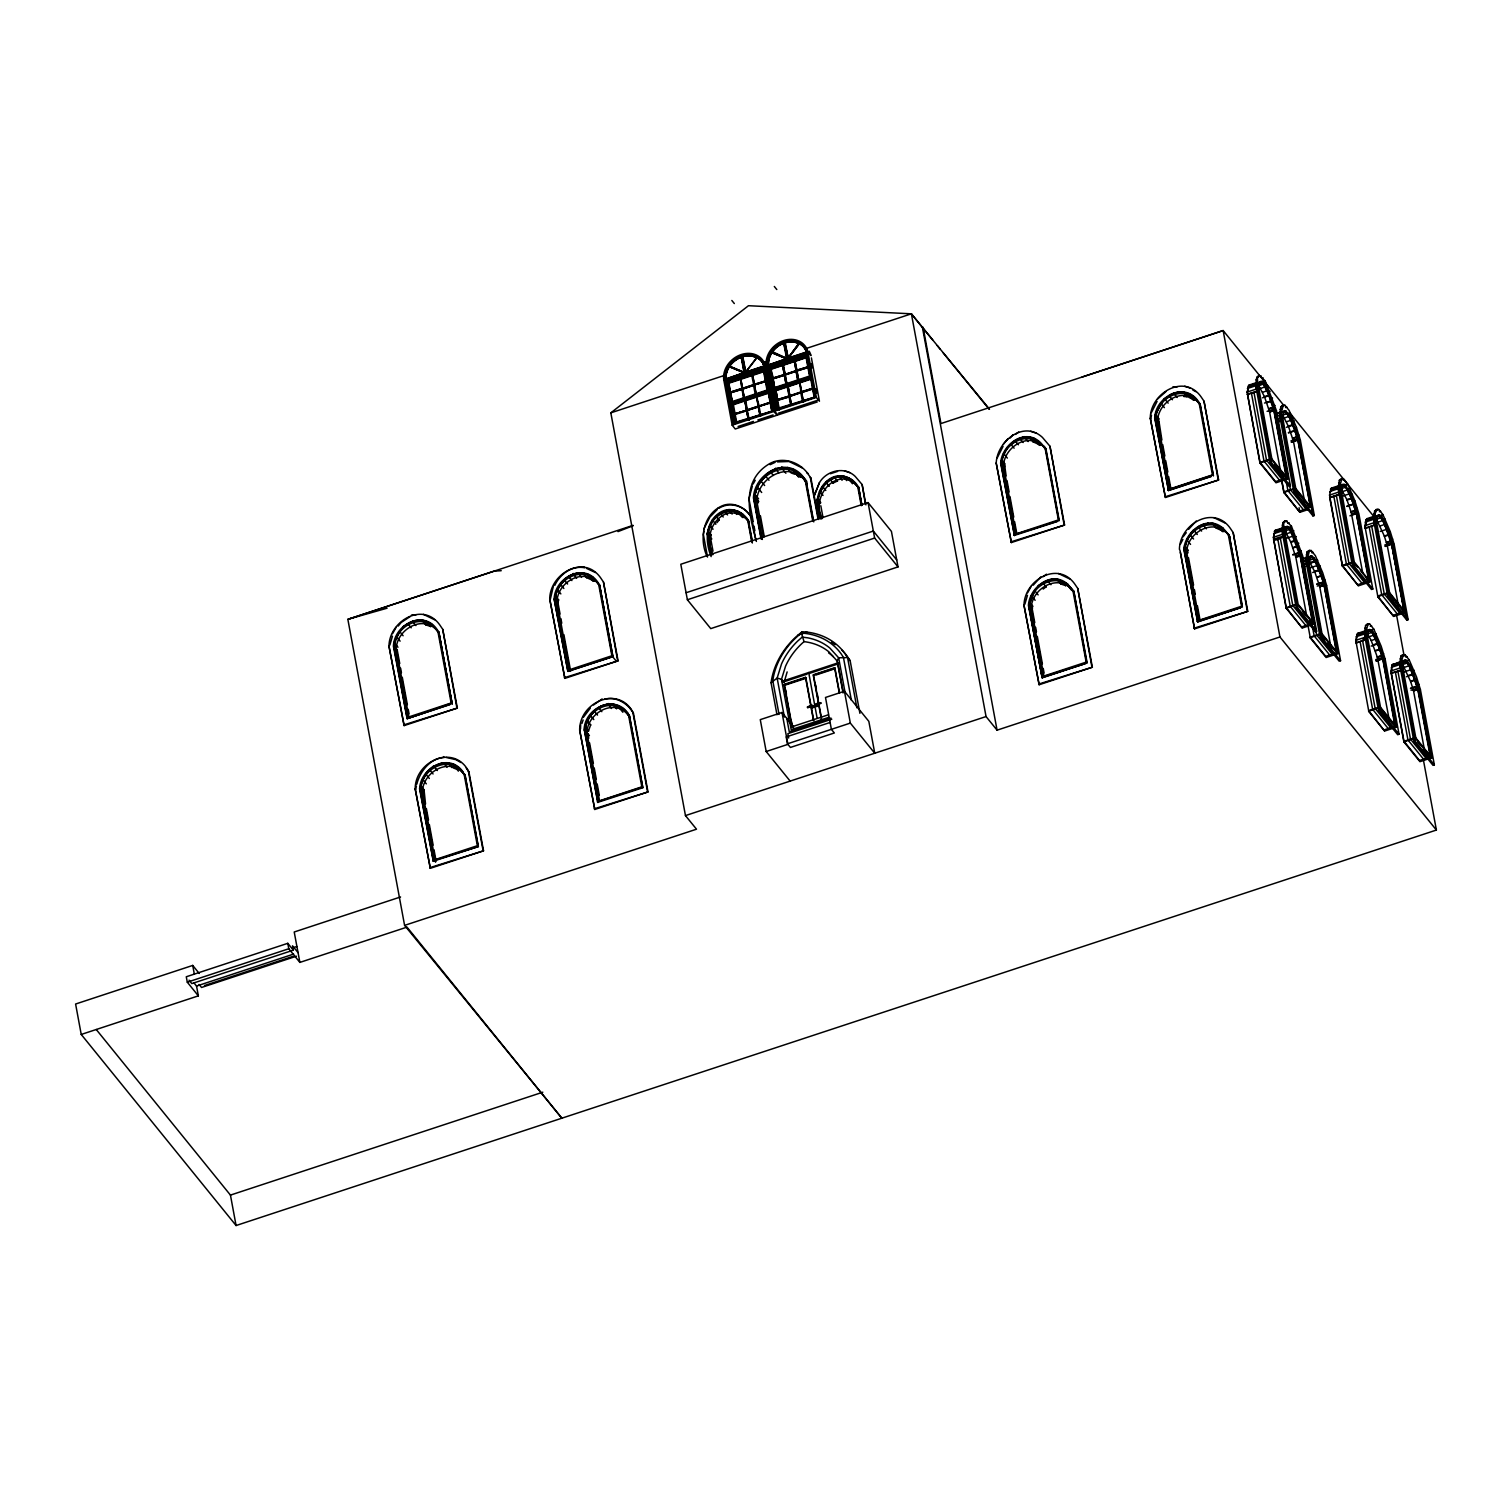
<?xml version="1.0" encoding="UTF-8"?>
<svg xmlns="http://www.w3.org/2000/svg" width="1512" height="1512" viewBox="0 0 1512 1512"><rect width="100%" height="100%" fill="white"/><g stroke="black" fill="none" stroke-linecap="round" stroke-linejoin="round"><path stroke-width="1.5" d="M1247.476 394.008L1260.195 463.296M1367.113 639.33L1356.113 642.94L1356.907 635.342L1364.391 632.148M1376.185 524.702L1365.185 528.331L1366.961 519.674L1379.284 516.31L1382.743 520.582L1376.147 522.755M1402.418 669.948L1403.193 662.332L1405.517 661.538M725.155 379.531L724.928 374.428A21.357 17.842 -39 0 1 736.571 357.815L746.437 354.564A21.357 17.842 -39 0 1 762.539 362.048L764.562 366.547L725.155 379.531L744.32 372.443M807.238 352.466L767.642 365.526L786.826 358.438L772.159 351.54A20.639 17.256 -39 0 1 781.723 343.621L783.915 343.205A20.639 17.256 -39 0 0 772.159 352.353L786.731 358.382M1284.482 480.003L1275.996 482.782L1259.95 462.993L1247.135 392.08L1249.006 385.087L1257.493 382.29M1247.438 392.818L1248.269 387.072M1256.207 379.947L1256.113 387.715L1270.061 462.993L1289.074 486.448L1290.416 486.013L1276.468 410.735L1265.204 380.911L1259.477 375.505L1256.944 377.206L1256.207 379.947L1259.477 375.505M1257.549 379.493L1257.455 387.261L1271.403 462.54L1290.416 486.013M1260.951 381.156L1259.307 384.577L1259.194 390.436L1271.894 459.043L1287.959 478.85L1274.295 406.898L1265.884 385.806L1262.331 381.402L1258.986 382.536M1279.851 413.57L1280.834 406.69L1284.973 405.292L1289.112 410.395L1296.483 427.518L1300.377 440.219L1314.325 515.497L1312.964 515.932L1293.951 492.477L1280.002 417.199L1279.851 413.57L1281.193 413.116L1283.367 404.989M1310.715 625.231L1302.229 628.028L1286.183 608.221L1273.369 537.308L1275.24 530.315L1287.203 526.384L1292.117 531.033L1290.775 531.487L1300.131 555.925L1312.832 624.532L1309.921 620.922M1273.879 534.605L1273.709 539.916L1286.428 608.523M1282.441 525.174L1282.346 532.942L1296.294 608.221L1315.308 631.676L1316.65 631.241L1302.701 555.962L1291.437 526.138L1285.71 520.733L1283.178 522.434L1282.441 525.174L1285.71 520.733M1283.783 524.721L1283.688 532.507L1297.636 607.786L1316.65 631.241M1291.437 526.138L1290.095 526.592L1301.473 555.471L1314.193 624.078L1298.147 604.29L1285.427 535.683L1285.54 529.824L1287.203 526.384M1306.084 558.797L1307.067 551.918L1311.206 550.519L1315.346 555.641L1322.716 572.764L1326.61 585.446L1340.558 660.725L1339.197 661.179L1320.203 637.724L1306.236 562.445L1306.084 558.797L1307.426 558.344L1309.619 550.236M1338.082 653.581L1322.036 633.774L1309.316 565.167L1309.449 559.308L1311.093 555.887L1314.136 557.701L1318.086 564.505L1325.362 584.974L1338.082 653.581L1328.368 643.091M1366.886 583.027L1358.4 585.824L1342.354 566.017L1329.539 495.104L1331.41 488.111L1339.897 485.333M1338.347 487.091L1339.348 480.23L1343.469 478.831L1347.608 483.935L1354.979 501.058L1358.872 513.759L1372.82 589.037L1371.478 589.472L1352.465 566.017L1338.498 490.738L1338.347 487.091L1339.708 486.656L1341.881 478.529M1340.615 493.781L1341.371 485.579M1341.484 491.173L1342.335 485.257L1344.735 484.445L1350.348 492.799L1356.68 509.922L1370.344 581.874L1354.298 562.086L1341.484 491.173L1340.52 491.476M1368.832 711.547L1355.773 640.332L1357.644 633.358L1366.13 630.561M1377.904 596.938L1364.845 525.722L1366.716 518.729L1375.202 515.932M1364.58 632.337L1365.582 625.458L1369.702 624.059L1373.841 629.181L1381.212 646.285L1385.105 658.986L1399.054 734.265L1397.712 734.719L1378.698 711.245L1364.75 635.985L1364.58 632.337L1365.941 631.884L1368.114 623.776M1373.652 517.709L1374.654 510.848L1378.774 509.45L1382.913 514.553L1390.284 531.676L1394.177 544.377L1408.126 619.655L1406.784 620.09L1387.77 596.635L1373.822 521.356L1373.652 517.709L1374.805 517.784M1377.186 509.147L1375.258 513.135L1375.164 520.903L1389.112 596.182L1408.126 619.655M1403.552 660.479L1406.273 660.29L1409.827 664.675L1418.237 685.768L1431.902 757.739L1419.938 761.67L1403.892 741.863L1391.172 673.256L1391.928 665.034L1401.435 661.179M1391.588 668.247L1391.418 673.558L1404.138 742.165M1399.885 662.955L1400.887 656.076L1405.007 654.677L1409.146 659.799L1416.517 676.903L1420.411 689.604L1434.359 764.883L1433.017 765.337L1414.003 741.863L1400.055 666.584L1399.885 662.955L1401.246 662.502L1403.419 654.394M1431.902 757.739L1415.837 737.932L1403.136 669.325L1403.249 663.466L1404.894 660.026M771.838 411.415L763.749 369.117L726.762 381.308L734.416 422.585L771.989 411.132L768.323 390.814L772.008 410.338M388.981 646.191C389.132 620.865 423.379 601.039 439.992 625.25L442.732 629.313L457.342 708.088L404.12 725.609L388.981 646.191L404.12 725.609M389.85 645.076L392.477 636.117M449.858 704.403L407.087 718.502L393.404 646.229C394.103 624.777 423.341 609.071 437.119 629.521L438.858 632.092L452.164 703.874L438.858 632.092M450.009 704.573L407.219 718.673L393.914 646.89L394.405 643.356M395.086 643.677L394.462 646.475L407.597 717.331L451.143 702.985L438.007 632.129C426.611 612.133 397.656 623.001 395.086 643.677L397.958 647.212M415.195 788.905C415.006 760.687 454.98 743.261 468.947 772.027L483.538 850.802L430.315 868.323L415.195 788.905L430.315 868.323M415.724 789.566L416.405 786.032M458.646 767.434L465.053 774.805L478.359 846.588L433.282 861.197L419.599 788.943C420.317 767.623 449.291 751.823 463.163 772.046M420.62 786.07L419.977 789.415L433.434 861.386M422.85 779.833L419.599 788.943M420.96 788.111C422.415 766.735 452.315 754.072 464.222 774.843L477.357 845.699L433.812 860.044L420.96 788.111L423.832 791.645M424.04 789.774L425.534 804.006M549.725 598.96C549.877 573.615 584.105 553.789 600.736 578L603.477 582.063L618.087 660.838L564.864 678.378L549.725 598.96L564.864 678.378M550.255 599.602L553.335 586.41M554.129 598.998C554.847 577.527 584.067 561.84 597.864 582.271L599.602 584.842L612.908 656.624L567.813 671.252L554.129 598.998L567.964 671.441L612.908 656.624L599.867 586.977M554.658 599.64C556.132 585.522 568.55 570.326 584.029 573.445L583.5 572.802M611.887 655.754L568.342 670.1L555.206 599.225C556.227 577.508 586.391 563.579 598.752 584.879L611.887 655.754L616.178 661.046M558.249 601.53L558.571 599.829M579.663 730.05C579.398 701.568 619.542 684.747 633.415 713.173L648.005 791.929L594.783 809.468L579.663 730.05L594.783 809.468M580.532 728.935L580.665 724.758M584.067 730.088C584.539 706.69 617.501 692.836 629.521 715.932L642.827 787.733L597.75 802.343L584.596 730.75C586.58 718.37 595.426 705.386 608.807 704.176L608.278 703.534M585.749 727.537L585.144 730.334L598.279 801.19L641.825 786.845L628.69 715.97C617.293 695.992 588.319 706.86 585.749 727.537L588.622 731.071M707.049 556.435C698.695 538.404 703.515 512.889 723.492 505.292C733.188 502.06 743.677 506.803 749.668 514.628L744.755 509.62M707.54 557.04L703.363 534.454L703.968 531.203M711.131 556.605C705.083 541.655 704.894 522.056 719.977 512.53C728.878 506.615 741.012 510.205 747.022 518.54L748.629 520.903L746.89 518.37M712.738 520.43L707.408 534.492L711.188 554.923M711.774 554.998L707.899 534.114C708.845 514.174 736.514 501.398 747.854 520.941L751.729 541.844M710.678 536.212L710.98 534.643M756.397 541.447C749.272 515.252 740.596 482.233 767.907 464.694C780.986 456 798.846 461.217 807.748 473.464L807.125 472.689L810.942 478.189L818.597 519.485M753.184 521.564L748.931 498.62L752.371 486.108M760.99 538.593L753.448 497.902C754.28 473.048 788.035 454.658 804.214 478.208M761.613 539.368L754.053 498.658C756.378 484.275 766.338 468.474 782.271 467.718L781.647 466.962M762.35 539.463L754.696 498.185C755.981 472.235 791.834 456.756 806.161 482.12M820.241 518.257C814.136 504.498 816.82 487.223 829.937 478.737C838.839 472.821 850.972 476.412 856.983 484.747L858.589 487.11L861.953 505.273M822.698 486.637L816.877 500.094M821.299 518.881C813.796 504.252 818.994 483.953 834.907 477.905C843.62 474.995 852.976 479.795 857.814 487.147L861.254 505.707M996.219 463.126C996.975 441.409 1023.567 419.845 1042.411 437.384L1049.971 446.248L1064.58 525.023L1011.358 542.562L996.219 463.126L1011.358 542.562M1001.643 460.291L1001.02 463.636L1014.476 535.607L1000.642 463.182C1001.738 444.83 1024.55 427.423 1040.199 442.317L1046.096 449.026L1044.206 446.267M1003.873 454.054L1000.642 463.182M1002.002 462.332C1003.439 440.956 1033.339 428.293 1045.246 449.064L1058.381 519.92L1014.836 534.265L1002.002 462.332L1004.856 465.866M1024.002 605.329C1024.153 580.003 1058.4 560.158 1075.013 584.388L1077.754 588.452L1092.363 667.208L1039.141 684.747L1024.002 605.329L1039.141 684.747M1024.871 604.214L1027.48 595.237M1085.03 663.711L1042.241 677.811L1028.406 605.367C1029.54 587.11 1052.087 569.759 1067.831 584.331M1029.426 602.475L1028.784 605.84L1042.089 677.622L1084.879 663.522M1042.241 677.811L1028.935 606.028L1034.756 590.701M1029.785 604.517C1031.222 583.141 1061.122 570.496 1073.029 591.249L1086.164 662.124L1042.618 676.469L1029.785 604.517L1032.639 608.051M1150.273 418.087C1150.424 392.761 1184.671 372.935 1201.284 397.146L1204.024 401.209L1218.634 479.984L1165.412 497.524L1150.273 418.087L1164.977 495.199M1150.802 418.748L1151.482 415.214M1211.32 476.469L1168.53 490.568L1154.696 418.125C1155.395 396.673 1184.633 380.967 1198.411 401.417L1200.15 403.987L1213.304 475.581M1156.056 417.293C1157.493 395.917 1187.392 383.254 1199.299 404.025L1212.435 474.881L1168.889 489.227L1156.056 417.293L1158.91 420.827L1161.896 440.049M1179.417 549.442C1179.568 524.116 1213.815 504.29 1230.428 528.501L1233.168 532.564L1247.778 611.339L1194.556 628.879L1179.946 550.103M1240.464 607.824L1197.674 621.923L1183.839 549.48C1184.954 531.222 1207.502 513.872 1223.246 528.444M1184.841 546.607L1183.839 549.48M1185.2 548.648C1186.637 527.272 1216.536 514.609 1228.443 535.38L1241.579 606.236L1198.033 620.582L1185.2 548.648L1188.054 552.182M813.569 706.784L813.116 705.631M816.385 706.558L816.083 704.649M1258.646 385.749L1260.252 382.404L1263.2 384.18L1258.797 385.636L1264.637 397.108L1269.551 411.736L1280.418 470.421M1286.428 427.31L1293.025 425.137L1289.793 415.29L1284.86 410.64L1283.216 414.08L1283.083 419.939L1295.803 488.546L1311.849 508.353L1299.129 439.727L1290.152 415.46L1291.494 415.025M1330.976 647.401L1319.674 586.467L1314.778 571.838L1308.844 560.385L1310.375 557.134L1311.717 557.38M1330.05 492.402L1331.656 489.056L1338.252 486.883M1340.993 485.692L1340.35 488.055L1341.711 487.62M1385.653 523.417L1381.703 516.613L1378.66 514.798L1377.016 518.219L1376.903 524.078L1389.604 592.685L1405.65 612.492L1404.308 612.946L1391.588 544.339L1384.312 523.87L1385.653 523.417L1392.949 543.885L1405.65 612.492M1396.578 727.121L1383.877 658.514L1376.582 638.045L1372.631 631.241L1369.588 629.408L1367.944 632.848L1367.831 638.707L1380.532 707.314L1396.578 727.121L1395.236 727.555L1382.667 658.514L1382.327 657.437L1375.731 659.61M757.89 502.135L758.23 500.869M1006.141 475.94L1004.743 465.715M784.69 680.4L787.147 671.914M443.602 756.624L444.131 757.285C429.937 758.457 420.166 771.366 416.726 784.255L416.197 783.613M573.237 573.426L573.766 574.069C564.108 577.508 557.966 586.769 555.301 596.295L554.772 595.633M581.855 723.587L583.141 719.958M588.508 730.92L590.663 724.853M717.198 509.601L709.96 517.028L703.798 528.992M709.903 525.514L706.917 533.887M757.228 487.28L753.883 498.45L761.424 539.141M819.428 482.63L814.25 495.785L819.428 482.63C826.648 470.478 844.584 466.017 855.206 476.412L862.142 484.558L865.922 504.876M1003.061 446.399L997.24 457.834M1157.096 401.36L1151.293 412.795M1164.486 398.393L1155.319 414.779M1182.913 539.368L1180.437 544.15M843.053 692.987L837.119 660.971L838.65 657.796L847.552 657.55L850.16 660.744L859.912 713.343M813.475 706.671L811.982 707.37M813.758 707.238L813.607 705.688M815.554 705.046L815.856 706.293M817.047 705.934C818.994 704.554 814.628 703.553 817.765 704.46M817.538 705.669L817.387 704.422M856.888 707.843L847.552 657.55A71.366 59.648 -39 0 0 806.973 632.111L802.192 631.732L798.544 635.418A68.21 57.002 -39 0 0 773.501 676.469L772.783 680.646L779.039 714.458M399.735 631.581L394.027 642.883M427.764 621.753L428.293 622.396C415.762 615.649 401.341 625.155 396.787 637.289L396.257 636.647M554.753 585.446C559.875 574.239 571.914 565.223 584.653 567.756L584.123 567.095M590.36 708.126L583.254 717.501M755.225 480.249L753.127 483.991L752.503 483.235M848.421 477.622L848.893 478.208C837.402 472.027 824.172 480.74 819.995 491.891L819.504 491.287M1057.776 579.172L1058.305 579.833C1046.587 577.017 1036.079 586.183 1031.808 596.427L1031.278 595.785M1186.258 532.715L1183.027 536.892M1193.629 529.748L1186.693 539.897M743.772 372.708L729.011 366.584L728.5 367.813A20.639 17.256 -39 0 0 725.817 376.79L726.006 378.794L725.665 376.601M729.975 365.904L728.652 367.983A20.639 17.256 -39 0 0 725.968 376.96M770.988 353.808L771.498 352.579L786.259 358.703M772.462 351.899L771.139 353.997A20.639 17.256 -39 0 0 768.455 362.956L768.493 364.789L768.153 362.596A20.639 17.256 -39 0 1 770.837 353.619M756.699 357.588L745.832 371.914L757.002 357.645M799.357 343.47L788.319 357.909L798.903 343.224L799.64 343.829M788.187 357.739L799.035 343.394M799.489 343.64L788.489 357.796M776.979 714.76L771.063 682.744L777.149 678.056L781.534 663.919A63.92 53.411 -39 0 1 797.429 641.296L802.192 637.1L807.862 637.856A63.92 53.411 -39 0 1 829.823 648.024L838.65 657.796L845.019 692.212M398.204 626.062L401.171 622.49L410.092 616.612M433.831 765.677L425.552 773.823M716.877 522.755L719.164 520.015M775.694 468.115L776.317 468.871L770.647 471.555L761.008 481.043L760.385 480.287M1024.834 436.609L1015.402 440.559L1006.595 448.043M1165.903 391.646L1157.474 399.111M1033.225 585.201L1040.823 576.866M1188.64 529.313L1196.238 520.997M811.831 705.707L811.604 707.408M811.717 706.217L813.626 706.539M813.664 707.125L812.53 707.805M816.253 704.781L817.104 705.405L816.348 704.157A32.791 27.405 -39 0 1 820.751 703.023L820.846 703.458A18.635 15.574 -39 0 0 818.786 704.101A11.529 9.639 -39 0 0 816.537 705.197L816.934 704.176M1254.771 384.936L1255.754 383.878M1258.589 382.668L1261.367 381.723L1263.03 383.292L1267.037 390.795L1262.652 392.251M1282.497 412.152L1285.257 411.207L1288.829 415.611L1297.22 436.703L1310.469 506.369M1283.159 412.946L1284.142 411.907L1287.09 413.683L1282.705 415.12L1288.545 426.611L1293.44 441.22L1304.743 502.173M1274.503 532.3L1286.485 527.65L1289.434 529.427L1285.03 530.863L1290.87 542.354L1295.784 556.964L1306.651 615.668M1286.485 527.65L1285.483 528.69C1290.171 541.957 1256.453 542.827 1285.427 535.683M1337.175 487.96L1339.5 487.166M1369.948 519.41L1370.93 518.37M1376.298 516.31L1378.66 514.798M1376.959 517.104L1377.942 516.064M1367.226 630.939L1368.625 629.729L1371.668 631.562L1375.674 639.066L1371.289 640.521L1367.339 633.925L1371.838 632.451L1373.671 635.191L1362.652 638.914M1368.625 629.729L1367.604 630.806L1368.568 630.485M1367.887 631.714L1368.87 630.674L1371.838 632.451M1393.195 664.902L1392.212 665.96L1398.789 663.787M771.063 682.744A71.366 59.648 -39 0 1 798.09 635.04L802.192 631.732M789.548 722.755L781.496 679.304L785.541 666.225A60.745 50.765 -39 0 1 803.949 641.712L804.119 641.655A60.745 50.765 -39 0 1 828.973 651.918L837.119 660.971M422.755 620.052L413.022 621.319L403.194 626.497M733.849 509.865L734.341 510.451C725.987 508.637 717.255 513.607 712.87 520.6L712.379 520.015M843.809 476.053L834.889 477.225L825.873 481.969M593.554 704.97L602.135 698.922M1010.129 438.064L1013.04 434.681M1189.056 393.649L1189.585 394.292C1173.312 386.448 1156.302 402.759 1155.206 418.786L1154.696 418.125M1052.617 578.812L1038.215 585.616M1043.186 589.094L1046.077 586.807M1208.031 522.925L1208.561 523.587C1196.408 524.645 1187.468 535.38 1184.992 546.796L1184.463 546.134M633.055 525.363L347.855 619.334L404.592 925.382L696.503 829.2L685.465 815.592L610.829 412.852L748.478 305.707L911.396 313.816L932.847 340.143M812.114 705.631L812.624 707.918M798.09 635.04L806.973 632.111L800.302 634.303M770.156 464.675L775.108 462.351L774.484 461.595M745.246 510.224C737.875 504.082 726.913 503.099 718.786 508.334L718.294 507.748M720.317 512.965L729.124 509.525M830.466 473.728L837.572 471.385M833.074 483.065L837.421 481.005M1015.459 434.435L1018.691 431.997M1169.305 395.331C1176.979 390.38 1187.392 391.325 1194.253 397.278L1193.724 396.616M448.969 762.766L449.499 763.409C437.932 761.179 426.913 769.419 423.001 780.003L422.472 779.36M1043.223 576.639L1046.474 574.201M1198.449 526.686L1203.306 524.38L1213.191 523.303M811.963 705.613C811.377 707.37 814.363 706.406 811.868 706.312A11.529 9.639 -39 0 0 809.506 706.728A18.635 15.574 -39 0 0 807.446 707.446L807.37 706.992A32.791 27.405 -39 0 1 811.831 705.197L812.473 705.405M816.045 706.028L817.141 706.047M817.33 706.369L816.291 706.444M806.406 351.88L805.027 348.043A21.357 17.842 -39 0 0 788.924 340.559L779.077 343.81A21.357 17.842 -39 0 0 767.416 360.442L767.642 365.526M731.562 403.42L735.172 423.53L731.789 403.118L732.715 404.252M732.47 403.931L733.641 404.668L769.041 393.007M774.049 389.416L775.221 390.247M774.957 389.945L776.128 390.663L811.528 379.002M739.236 357.607L741.428 357.21A20.639 17.256 -39 0 0 729.653 366.339M739.519 357.985L741.428 357.21M782.006 343.98L783.915 343.205M617.992 531.6L633.245 525.685M742.09 355.887L741.315 356.152A21.073 17.596 -39 0 0 725.306 378.945L725.609 379.304A21.073 17.596 -39 0 1 741.749 356.7L741.012 355.792M784.577 341.882L786.807 358.76M610.829 412.852L725.231 375.146M763.352 362.596L767.85 361.103M805.972 348.554L911.396 313.816L922.433 327.424L997.069 730.164L1279.946 636.968L1436.4 830.05L236.08 1225.533L81.232 1034.454L75.6 1004.025L192.723 965.431L199.225 973.463M745.132 372.198L764.278 365.885M787.62 358.212L806.784 351.899M723.719 379.55A22.585 18.862 -39 0 1 741.201 354.564A22.585 18.862 -39 0 1 765.412 365.81L773.879 411.434L776.96 415.252L735.248 428.992L732.167 425.174L723.719 379.55L765.412 365.81L767.472 368.342M817.255 401.965L777.754 414.987L774.654 411.17L766.206 365.545L807.899 351.805L810.999 355.622A22.585 18.862 -39 0 0 809.147 351.181M733.433 424.059L725.098 380.249L764.429 367.284L772.783 411.094L733.15 423.7L772.783 411.094M767.586 366.244L807.219 353.638L815.27 397.108L775.939 410.073L767.586 366.244L775.939 410.073M764.732 367.643L725.098 380.249M767.869 366.603L807.219 353.638M806.539 355.471L769.551 367.662L773.445 388.678L774.371 389.812L811.358 377.622L810.432 376.488L773.445 388.678M727.971 382.082L763.39 370.402L764.297 371.555L728.897 383.216L727.971 382.082L732.545 402.872L731.335 396.333M770.458 368.077L805.877 356.416L806.803 357.55L771.385 369.211L770.458 368.077L775.032 388.886M741.636 388.414L730.22 392.175L741.882 388.716L740.653 378.661L742.657 388.452L753.675 384.823L751.672 375.033L752.711 375.07M754.091 374.201L764.959 370.629M781.345 365.224L796.578 360.196M806.482 357.172L771.082 368.834L774.711 388.49M922.433 327.424L989.509 409.166M753.562 384.672L742.146 388.433L740.389 378.945M754.223 384.275L765.866 380.816L754.469 384.577L752.466 374.768M784.237 374.56L772.708 378.17L784.369 374.711L782.611 365.224M796.049 370.686L784.633 374.447L782.876 364.94M785.144 374.466L783.14 364.657L785.144 374.466L796.162 370.837L794.291 361.179M807.181 360.971L808.24 366.66L796.711 370.27L808.353 366.811M741.882 389.245L730.353 392.855L741.995 389.378L743.753 398.885L736.023 401.247M753.675 385.352L742.279 389.113L744.036 398.601M744.547 398.62L742.543 388.83L744.433 398.469L756.34 394.726L754.337 384.936L765.885 381.326L763.995 371.158L728.576 382.838L732.224 402.494M798.714 380.589L796.843 370.95L808.372 367.34L809.77 374.881M742.789 389.132L753.562 385.201L755.32 394.689M765.998 381.478L754.337 384.936M785.276 375.127L787.034 384.634L785.03 374.825L796.049 371.196L797.807 380.703M796.843 370.95L808.485 367.473M731.619 401.738L767.019 390.077L767.945 391.211M774.106 387.733L809.506 376.072L805.877 356.416M730.957 402.664L767.945 390.493L768.852 391.627L731.884 403.817L730.957 402.664L727.064 381.667L764.051 369.476L767.945 390.493M758.136 393.952L767.642 390.833M776.62 387.866L784.218 385.352M786.24 384.88L784.369 375.241L772.84 378.85L784.369 375.241L786.127 384.728L797.92 380.854M800.623 379.966L810.13 376.828M781.666 386.694L792.742 383.046M744.849 400.661L746.607 410.168L735.21 413.929L746.607 410.168L744.603 400.378L745.643 400.415L747.4 409.903L758.419 406.274L756.416 396.484L758.287 406.123L746.89 409.884L745.132 400.396M756.662 396.787L759.194 406.01L770.61 402.268M813.097 388.263L801.681 392.024L799.697 382.215L800.906 392.269L789.888 395.898L788.13 386.41L787.09 386.373L789.094 396.163L777.452 399.622L788.98 396.012M770.496 402.116L759.194 406.01M801.454 391.721L812.983 388.111M734.964 413.626L746.493 410.546L748.497 420.336L746.493 410.546M749.29 420.071L747.287 410.281L758.287 406.652L759.95 414.553M760.838 415.894L759.081 406.388L770.496 402.627M777.697 400.453L789.226 396.843L777.697 399.924M791.173 403.874L789.774 396.276L800.793 392.647L789.491 396.56L790.908 404.158M803.326 401.89L801.568 392.383L812.983 388.641M735.21 414.439L746.739 410.829M758.533 406.955L747.004 410.565L748.761 420.052M770.742 402.929L759.081 406.388M813.229 388.924L801.7 392.534L803.571 402.192M814.25 397.524L806.236 355.112L769.249 367.303L776.903 408.599L814.477 397.146M775.637 409.695L815.27 397.108M732.167 425.174L773.879 411.434M774.654 411.17L816.367 397.429L819.447 401.247L811.415 357.89M738.102 426.478L753.43 421.413M757.814 419.977L773.123 414.931M778.396 413.192L817.803 400.207M868.058 502.57L680.797 564.26L687.374 599.754L710.753 628.614L898.015 566.905L891.437 531.411L868.058 502.57L874.635 538.064L898.015 566.905M1256.944 377.206L1258.286 376.753M1261.065 375.808L1258.135 375.959M1261.651 378.076L1263.011 377.622M1247.986 386.165L1262.331 381.402M1260.252 382.404L1249.252 386.032L1257.058 384.18M1263.862 381.364L1265.204 380.911M1247.362 388.527L1257.965 385.031M1258.343 384.899L1259.307 384.577M1260.97 381.856L1263.994 382.971M1256.113 387.715L1257.455 387.261M1265.884 385.806L1264.542 386.24L1269.116 395.634L1262.539 397.807M1247.135 392.08L1257.738 388.584M1266.243 385.976L1267.604 385.522M1258.457 389.113L1265.034 386.94L1262.652 383.424M1257.833 390.89L1247.23 394.386L1256.264 391.778M1266.602 390.228L1267.944 389.775M1268.738 391.759L1270.08 391.306M1264.504 396.598L1270.08 394.745M1271.233 398.469L1272.575 398.034M686.07 592.742L873.331 531.052L896.71 559.913M1264.523 403.061L1272.235 400.529M1266.81 402.702L1271.214 401.266L1266.98 390.096M1273.614 405.877L1274.975 405.424M687.374 599.754L874.635 538.064M1268.7 408.731L1274.295 406.898M1268.814 408.901L1273.217 407.446L1271.271 400.85M1280.834 406.69L1282.195 406.237M1284.973 405.292L1282.025 405.443M1267.094 411.34L1273.69 409.166L1273.217 407.446M1269.626 411.699L1274.03 410.262L1273.69 409.166M1269.645 412.077L1275.24 410.243M1275.126 411.17L1276.468 410.735M1280.097 409.431L1281.458 408.977M1285.559 407.56L1286.901 407.125M1277.149 413.192L1281.382 411.793M1283.518 411.094L1284.86 410.64M1276.128 414.25L1280.362 412.852M1282.875 412.039L1283.839 411.718M1284.879 411.34L1286.221 410.905M1284.142 411.907L1279.757 413.343L1280.985 413.626M1277.621 415.913L1281.855 414.515M1287.884 412.474L1286.542 412.908L1290.946 420.298L1286.542 421.735M1280.002 417.199L1281.363 416.764L1281.193 413.116M1277.394 419.467L1281.647 418.068M1288.432 415.743L1289.793 415.29M1284.538 417.879L1288.942 416.424M1277.489 421.772L1281.741 420.374M1277.98 421.999L1282.365 420.563M1292.647 421.243L1293.988 420.808M1288.394 426.082L1293.988 424.248M451.634 703.231L407.219 718.673M1295.122 427.972L1296.483 427.518M1288.413 432.564L1296.124 430.013M1288.507 432.923L1295.104 430.75L1297.107 436.949L1292.722 438.385M403.591 724.966L457.342 708.088M1297.523 435.361L1298.865 434.927M564.335 677.716L618.087 660.838M1292.59 438.234L1298.184 436.382M1291.002 440.824L1297.598 438.65L1297.92 439.746L1310.469 507.465L1307.653 503.987M1291.324 441.92L1297.92 439.746M1291.418 442.279L1299.129 439.727M1299.016 440.672L1300.377 440.219M1013.947 534.965L1059.251 520.619L1045.945 448.837M1014.325 535.437L1057.266 521.527M1168.001 489.926L1212.926 475.127M1010.829 541.901L1064.58 525.023M1168.379 490.398L1211.169 476.299M1259.95 462.993L1271.894 459.043M1164.883 496.862L1218.634 479.984M1270.061 462.993L1271.403 462.54M1285.162 476.223L1271.025 458.779L1260.025 462.407L1275.58 481.591L1284.387 478.699M1292.722 489L1283.934 491.891L1299.658 511.982M1281.722 481.043L1283.858 492.477L1294.461 488.981L1298.827 494.386M1295.803 488.546L1294.839 488.848L1309.43 506.86M1293.951 492.477L1295.312 492.043L1314.325 515.497M1339.348 480.23L1340.69 479.776M1340.52 478.983L1343.469 478.831M1345.397 480.665L1342.108 479.266M1338.611 482.971L1339.953 482.517M1343.355 484.18L1342.013 484.634L1345.434 486.316L1351.52 498.677L1347.135 500.113L1341.106 488.697M1330.39 489.189L1344.735 484.445M1346.266 484.388L1347.608 483.935M1332.866 489.378L1343.979 485.692L1345.585 487.223L1341.201 488.659M1329.747 491.551L1338.233 488.754M1346.398 486.013L1345.037 486.448L1347.438 489.964L1340.842 492.137M1338.498 490.738L1339.859 490.304L1339.708 486.656M1329.539 495.104L1338.025 492.307M1348.288 488.83L1346.946 489.283L1349.006 493.252L1350.348 492.799M1341.579 493.479L1329.634 497.41L1342.599 566.32M1329.88 497.713L1340.861 494.084L1341.654 486.486L1343.979 485.692M1342.845 496.012L1349.441 493.838M781.817 681.383L837.78 662.936L838.498 663.806L809.392 673.407L808.693 672.538L817.104 717.992M1299.488 511.094L1308.277 508.202M782.517 682.252L807.143 674.144M1351.142 494.783L1352.484 494.348M1283.858 492.477L1299.904 512.284L1308.39 509.487M784.085 684.388L805.499 677.338L806.198 678.208L784.785 685.257L784.085 684.388L792.042 727.385M821.564 720.052L813.173 674.806L834.605 667.737L835.304 668.625M1346.89 499.622L1352.484 497.769M816.026 674.976L833.169 669.325M1287.298 521.035L1284.368 521.186M1283.178 522.434L1284.52 521.98M1353.618 501.512L1354.979 501.058M1287.884 523.303L1289.245 522.868M1346.908 506.104L1354.62 503.553M1347.022 506.463L1353.599 504.29L1351.142 498.223M1274.219 531.392L1282.705 528.595M1286.183 527.461L1284.822 527.896L1288.564 526.648M1276.695 531.581L1287.808 527.896M1273.595 533.755L1282.082 530.958M1285.54 529.824L1284.576 530.126L1285.219 527.783L1287.6 526.951L1293.27 536.042L1286.693 538.215M1290.227 528.217L1288.886 528.652L1291.286 532.167L1286.882 533.623M1282.346 532.942L1283.688 532.507M1356.018 508.901L1357.36 508.467M1273.369 537.308L1283.971 533.812M1284.368 533.679L1285.332 533.377M1292.495 531.203L1293.837 530.769M1351.104 511.774L1356.68 509.922M1362.822 573.464L1351.123 511.963L1355.602 510.489L1349.384 493.12M1351.69 513.645L1356.094 512.19L1356.415 513.286L1369.003 582.328M1352.03 514.741L1356.415 513.286M1349.932 515.819L1357.644 513.267M1292.836 535.456L1294.178 535.002M1294.971 536.987L1296.332 536.552M1378.774 509.45L1375.825 509.601M1374.654 510.848L1375.996 510.394M1373.917 513.589L1375.258 513.135M1379.36 511.717L1380.702 511.264M1290.738 541.825L1296.332 539.973M1290.964 542.317L1295.368 540.88L1293.214 535.324M844.433 691.23L850.33 723.095L874.749 753.222L868.833 721.356L844.433 691.23L825.495 697.467L831.392 729.351L834.34 732.98L790.417 747.438L787.468 743.809L786.183 736.93L830.126 722.452M1365.695 519.807L1374.446 516.896M1377.64 515.875L1376.676 516.197L1379.076 515.365L1382.629 519.769L1388.923 534.908L1384.519 536.363L1376.411 519.315L1380.91 517.822M1378.679 515.497L1380.04 515.044M793.951 730.164L793.252 726.365L782.006 712.492L760.271 719.636L766.187 751.521L790.152 781.099M1381.571 515.006L1382.913 514.553M1365.979 520.714L1372.556 518.54M1297.466 543.715L1298.808 543.262M1365.071 522.169L1375.674 518.673M1380.343 517.066L1381.703 516.613M1292.873 547.609L1298.468 545.756M1293.043 547.949L1297.447 546.493L1299.451 552.693L1292.854 554.866M1373.822 521.356L1375.164 520.903M1383.593 519.448L1382.252 519.882L1386.825 529.276L1380.229 531.449M1364.845 525.722L1375.447 522.226M1383.952 519.618L1385.313 519.183M1375.542 524.532L1365.185 528.331M1299.847 551.105L1301.208 550.67M1292.817 554.658L1300.528 552.126M1380.361 525.892L1384.746 524.437M1307.067 551.918L1308.428 551.483M1311.206 550.519L1308.258 550.67M1295.538 555.849L1299.923 554.394L1300.263 555.49L1313.229 624.399L1310.299 620.808M1295.86 556.945L1300.263 555.49M1295.878 557.323L1301.473 555.471M1306.349 554.658L1307.691 554.224M1311.792 552.787L1313.134 552.352M1386.447 528.841L1387.789 528.387M793.252 726.365L828.387 714.798M1303.382 558.419L1307.615 557.021M1309.751 556.322L1311.093 555.887M1302.361 559.497L1306.614 558.098M1308.731 557.399L1310.072 556.945M1312.454 556.132L1311.112 556.567L1315.175 561.651L1310.772 563.107M1305.99 558.59L1310.375 557.134M1388.923 532.111L1390.284 531.676M828.538 717.406L791.192 729.691L789.793 722.093M1301.737 561.84L1308.088 559.761M1309.449 559.308L1308.485 559.629L1309.108 557.267L1311.49 556.454L1315.062 560.839L1323.454 581.931L1337.118 653.902M1314.136 557.701L1312.775 558.155L1317.179 565.526L1310.583 567.699M830.995 718.049L789.264 731.789L786.788 718.389M1308.938 560.366L1313.323 558.911M1384.349 536.023L1389.944 534.171M1306.236 562.445L1307.596 561.991L1307.426 558.344M831.789 719.202L787.865 733.679L788.659 738.026M1303.627 564.713L1307.88 563.314M1308.258 563.182L1309.222 562.861M1310.431 562.37L1316.026 560.536M1316.385 560.706L1317.727 560.253M1303.722 567L1307.974 565.601L1308.825 570.175M1308.352 565.488L1309.316 565.167M1391.323 539.519L1392.684 539.066M597.372 801.889L642.298 787.072M1318.086 564.505L1316.725 564.94L1319.258 570.364L1312.662 572.538M1386.409 542.373L1391.985 540.54M1386.523 542.543L1390.908 541.107L1388.98 534.492M1318.88 566.49L1320.222 566.036M1384.803 544.981L1391.399 542.808L1390.908 541.107M1385.143 546.078L1391.739 543.904L1391.399 542.808M1385.238 546.437L1392.949 543.885M432.904 860.744L478.359 846.588M787.468 743.809L850.33 723.095M1392.817 544.811L1394.177 544.377M766.187 751.521L787.903 744.358L782.006 712.492M1314.627 571.309L1320.222 569.476M594.254 808.825L648.005 791.929M1357.663 567.057L1353.429 561.821L1342.429 565.431L1358.154 585.522M1342.354 566.017L1352.957 562.521L1352.106 557.947M429.786 867.68L483.538 850.802M1316.782 577.093L1322.357 575.259M1316.952 577.433L1321.337 575.996L1318.88 569.911M1352.465 566.017L1353.807 565.582L1372.82 589.037M1197.145 621.281L1242.448 606.936M1197.523 621.753L1240.312 607.654M1323.756 580.608L1325.098 580.154M1316.706 584.161L1324.418 581.61M1316.744 584.35L1323.34 582.177L1321.015 575.694M1317.236 586.07L1323.832 583.897L1323.34 582.177M1041.711 677.168L1087.185 663.012L1073.728 591.022M1319.768 586.429L1324.153 584.993L1323.832 583.897M1194.026 628.217L1247.778 611.339M1319.787 586.807L1325.362 584.974M1325.249 585.9L1326.61 585.446M1038.612 684.104L1092.363 667.208M400.567 896.956L294.216 931.997L299.867 962.407L406.993 927.121L561.84 1118.2L404.592 925.382M1297.258 604.025L1286.277 607.635L1301.983 627.726M1286.183 608.221L1296.786 604.724L1295.935 600.151M1357.984 584.634L1366.772 581.742M1296.294 608.221L1297.636 607.786M189.057 980.173L191.816 983.594L293.328 950.16L287.79 943.318L186.278 976.771L187.299 982.195L198.356 995.86L81.232 1034.454M685.465 815.592L986.051 716.556L997.069 730.164M187.299 982.195L288.792 948.761L299.867 962.407M292.496 947.929L296.9 946.474M1386.523 593.158L1377.734 596.049L1393.459 616.14M1389.604 592.685L1388.64 593.006L1404.686 612.814L1391.021 540.861M193.782 982.668L196.541 986.07L293.63 954.091M204.479 985.541L292.742 956.453M296.409 956.208L201.531 987.468L199.074 984.444M1387.77 596.635L1389.112 596.182M1301.832 626.837L1312.813 623.209L1298.676 605.764M1322.036 633.774L1310.091 637.705L1326.137 657.512L1336.74 654.016L1324.153 584.993M1320.203 637.724L1321.545 637.27L1340.558 660.725M1393.289 615.252L1402.078 612.341M1365.582 625.458L1366.924 625.023M1369.702 624.059L1366.753 624.21M1402.191 613.645L1393.705 616.442L1377.659 596.635L1388.262 593.139L1394.102 600.34M1370.288 626.327L1371.63 625.892M1364.845 628.198L1366.187 627.763M1356.623 634.435L1365.374 631.506M1369.607 630.107L1370.968 629.672M1357.889 634.303L1368.87 630.674M1372.499 629.616L1373.841 629.181M1355.999 636.779L1366.602 633.301M1371.271 631.676L1372.631 631.241M1364.75 635.985L1366.092 635.531L1365.941 631.884M1355.773 640.332L1366.376 636.854M1374.521 634.057L1373.179 634.511L1379.832 649.517L1375.447 650.973M1374.88 634.246L1376.241 633.793M1366.47 639.141L1356.113 642.94M1375.24 638.48L1376.582 638.045M1317.803 615.441L1321.148 633.509L1310.167 637.138L1325.722 656.321L1334.51 653.43M1373.123 644.849L1378.717 643.016M1371.157 646.078L1377.753 643.904L1375.618 638.366M1375.277 650.632L1380.872 648.799M1382.252 654.148L1383.612 653.694M1377.337 657.002L1382.913 655.15M1389.471 720.94L1377.356 657.191L1381.836 655.717L1379.511 649.234M1376.071 660.687L1382.667 658.514M1376.166 661.046L1383.877 658.514M1383.745 659.44L1385.105 658.986M1405.007 654.677L1402.078 654.828M1400.887 656.076L1402.229 655.641M1400.15 658.816L1401.492 658.381M1405.593 656.945L1406.935 656.51M1391.928 665.034L1400.679 662.124M1402.531 661.557L1403.873 661.103M1406.273 660.29L1404.913 660.725L1407.143 663.069L1402.739 664.505M1407.804 660.234L1409.146 659.799M1391.305 667.397L1401.908 663.9M1403.249 663.466L1402.285 663.787L1402.909 661.424L1405.309 660.612L1408.863 664.996L1417.16 686.335L1410.564 688.508M1407.937 661.859L1406.595 662.294L1408.976 665.809L1404.591 667.264M1400.055 666.584L1401.397 666.149L1401.246 662.502M1409.827 664.675L1408.485 665.129L1410.979 669.684L1404.383 671.857M1391.078 670.95L1401.681 667.453M1402.059 667.34L1403.023 667.019M1401.775 669.759L1391.172 673.256L1400.207 670.667M1403.136 669.325L1402.172 669.646L1403.249 674.465M1411.887 668.663L1410.545 669.098L1413.058 674.522L1406.481 676.696M1412.68 670.629L1414.022 670.194M1408.447 675.467L1414.022 673.634M1410.583 681.25L1416.177 679.398M1402.663 664.543L1410.658 681.61L1415.156 680.135M1417.557 684.747L1418.918 684.312M1410.526 688.319L1418.237 685.768M1411.036 690.209L1417.632 688.036L1417.972 689.132L1430.938 758.041L1423.642 749.045M1424.776 751.558L1413.493 690.606L1417.972 689.132M1413.588 690.965L1419.182 689.132M1419.069 690.058L1420.411 689.604M1377.451 707.767L1368.662 710.659L1384.387 730.75M1379.19 707.748L1368.587 711.245L1384.633 731.052L1393.119 728.255M1379.568 707.635L1380.532 707.314M1378.698 711.245L1380.04 710.81L1399.054 734.265M1384.217 729.861L1393.006 726.97M1403.892 741.863L1415.837 737.932M1414.003 741.863L1415.345 741.428L1434.359 764.883M1430.522 756.85L1414.967 737.667L1403.968 741.277L1419.522 760.479L1428.33 757.588M96.239 1029.502L230.448 1195.104L542.808 1092.193M1082.044 377.055L1223.151 330.561L1283.669 405.235M387.11 608.183L347.855 619.334M788.035 357.55L785.219 342.373L787.166 341.882A20.639 17.256 -39 0 1 798.393 342.959L800.585 344.339A20.639 17.256 -39 0 1 806.104 350.614M745.832 371.914L742.732 356.378L744.679 355.868M811.018 377.206L814.061 394.878M774.654 389.567L778.85 409.185M732.167 403.572L736.363 423.19M777.414 461.897L788.999 461.5L802.116 467.851L801.492 467.095M1177.224 386.845L1172.745 386.959M415.932 614.949L411.453 615.063M604.63 699.187C614.363 696.484 624.513 701.644 630.674 709.109M439.066 763.843L444.188 762.861L453.978 764.467M501.228 570.704L494.216 571.12L348.648 619.069M1183.726 396.503L1187.071 396.749M782.082 467.51L788.281 468.153L787.657 467.397M578.718 572.897L588.508 574.503M618.446 705.594L618.975 706.255C602.532 697.958 586.108 714.722 584.445 730.561L597.902 802.532M446.116 757.417L455.944 759.685L460.839 762.502M1249.006 385.087L1250.367 385.352M1331.41 488.111L1332.771 488.376M1366.716 518.729L1368.076 518.994M1275.24 530.315L1276.619 530.58M1275.485 531.26L1276.827 531.506M1357.644 633.358L1359.004 633.604M1399.696 662.766L1401.038 663.012M1392.949 663.976L1394.31 664.222M811.623 706.274L812.152 706.652A11.529 9.639 -39 0 0 809.77 707.068A18.635 15.574 -39 0 0 807.729 707.786L807.635 707.332A32.791 27.405 -39 0 1 812.095 705.537M1188.697 397.297L1194.971 400.34M1030.371 437.44L1035.002 438.688M1033.017 441.787L1040.918 445.378M1225.079 523.039L1213.834 517.595M1213.569 523.757L1222.868 527.971L1229.294 535.342L1242.07 606.482M1216.215 528.104L1224.115 531.695M788.092 467.926L794.102 470.137L793.498 469.381M794.953 474.277L791.173 472.972L787.979 469.041M1069.664 578.926L1058.4 573.483M1058.154 579.644L1067.453 583.859L1073.879 591.211L1086.656 662.35M1060.781 583.972L1065.658 585.635M734.208 510.281L738.442 511.415M586.599 568.418L595.388 572.538M586.505 577.603L594.424 581.194M434.643 619.788L423.379 614.345M425.779 624.834L430.636 626.497M613.815 704.365L623.114 708.58M453.6 768.115L456.851 769.211M729.332 366.093L744.244 372.387L729.483 366.263M755.905 356.945L758.098 358.325A20.639 17.256 -39 0 1 763.598 364.619A20.639 17.256 -39 0 0 757.947 358.155M1192.836 390.039L1195.935 391.684M848.761 478.038L852.692 480.344M793.932 469.911L804.384 478.435M796.843 474.919L800.377 477.168M738.801 511.85L742.732 514.156M741.088 515.781L743.866 517.558M588.886 574.976L593.177 577.49M428.142 622.207L432.432 624.721M454.356 764.921L459.175 768.096M833.32 656.699L831.562 655.131A60.745 50.765 -39 0 0 828.557 652.863M1199.526 404.101C1185.88 385.163 1158.683 400.302 1157.512 420.544L1170.212 489.113M1045.472 449.14C1031.827 430.202 1004.648 445.341 1003.458 465.583L1016.158 534.152M623.492 709.052L627.782 713.362M1230.201 537.535C1217.84 516.235 1187.676 530.164 1186.655 551.899L1199.356 620.468M859.421 489.132C840.899 462.067 808.882 495.237 822.471 518.54M803.647 479.039L805.423 481.459L812.662 520.449M749.461 522.925C743.904 514.004 731.392 509.601 722.207 515.743C709.298 524.116 706.595 541.183 712.946 554.658M937.289 345.605L940.256 349.234M943.223 352.882L989.15 409.279M1289.566 412.53L1375.183 518.181M1388.734 592.42L1400.036 606.388M1399.81 613.097L1384.255 593.914L1371.686 526.176M1397.277 613.929L1381.722 594.745L1369.173 527.027M1294.915 488.281L1304.818 500.491M1275.315 464.77L1286.995 479.172L1274.03 410.262M1274.937 464.902L1283.688 475.694M1360.498 570.534L1368.984 581.005M1353.334 562.388L1356.264 565.998M1366.47 578.605L1369.381 582.196L1355.716 510.243M1282.1 479.455L1266.546 460.253L1253.996 392.534M1305.99 508.939L1290.435 489.756L1289.188 482.971M1364.486 582.479L1348.931 563.296L1336.381 495.577M1279.568 480.287L1264.013 461.084L1251.463 393.366M1303.457 509.79L1287.903 490.587L1286.239 481.553M1361.972 583.311L1346.417 564.127L1333.849 496.408M1204.024 401.209L1218.105 479.323M1190.511 388.225L1184.671 386.24M1189.188 395.01L1193.497 400.321M1184.312 393.347L1187.185 396.9M1174.333 393.952L1177.205 397.486M1169.608 396.201L1172.461 399.735M1165.279 399.622L1168.152 403.156M1161.556 404.12L1164.41 407.654M1156.378 415.573L1159.25 419.107M1155.754 418.37L1158.627 421.905M1417.802 741.844L1420.713 745.454M1423.246 749.177L1430.541 758.173L1417.821 689.567L1412.68 674.068M1426.043 758.344L1410.488 739.141L1397.938 671.423M1423.51 759.175L1407.956 739.973L1395.406 672.254M1322.565 635.248L1336.702 652.712M1303.004 611.793L1305.933 615.403M1322.527 635.89L1325.457 639.5M1322.149 636.023L1325.06 639.614M1327.99 643.224L1332.356 648.629M1379.662 707.049L1392.382 722.755M1381.042 709.43L1395.614 727.442L1382.913 658.835L1377.753 643.337M1380.645 709.563L1386.485 716.764M1308.334 624.683L1292.779 605.499L1280.229 537.781M1332.223 654.186L1316.668 634.983L1313.323 616.934M1233.168 532.564L1247.249 610.678M1390.738 727.726L1375.183 708.523L1362.614 640.804M1305.801 625.514L1290.246 606.331L1277.697 538.612M1329.691 655.017L1314.136 635.815L1312.473 626.781M1388.205 728.557L1372.65 709.355L1360.101 641.636M1218.332 526.365L1222.641 531.676M1213.474 524.702L1216.328 528.255M1203.476 525.307L1206.349 528.841M1198.751 527.556L1201.605 531.09M1194.423 530.977L1197.296 534.511M1190.7 535.475L1193.573 539.009M1187.695 540.861L1190.549 544.396M1185.521 546.928L1188.394 550.462M1184.898 549.725L1187.771 553.26M1049.971 446.248L1064.051 524.362M1036.457 433.264L1030.617 431.279M1035.134 440.049L1039.443 445.36M1029.993 436.987L1030.523 437.63C1018.937 434.927 1008.013 443.866 1004.025 454.243L1003.495 453.581M1030.277 438.404L1033.131 441.939M1025.249 438.045L1028.122 441.58M1020.279 438.99L1023.151 442.525M1015.554 441.239L1018.408 444.774M1007.88 438.782L1003.42 444.15M1011.226 444.66L1014.098 448.195M1004.497 454.545L1007.351 458.079M1002.324 460.612L1005.197 464.146M1001.7 463.409L1004.573 466.943M1077.754 588.452L1091.834 666.565M1067.472 585.144L1071.762 590.455M1062.917 582.252L1065.79 585.787M1058.041 580.589L1060.914 584.123M1048.062 581.194L1050.934 584.728M1043.337 583.424L1046.191 586.958M1031.203 586.335L1027.612 592.78M1035.285 591.362L1038.139 594.896M1032.28 596.749L1035.134 600.283M774.314 286.467L776.809 289.548M1030.107 602.815L1032.961 606.35M1029.483 605.613L1032.356 609.147M785.219 342.373L787.468 342.241A20.639 17.256 -39 0 1 798.695 343.318M784.293 341.523L788.319 357.909M783.5 341.788L786.883 356.945M810.602 377.868L811.226 378.605L775.807 390.285L779.455 409.941M794.405 361.33L796.162 370.837M788.073 358.779L784.388 340.843M786.108 358.514L771.498 352.579M731.827 300.472L734.322 303.553M800.661 391.986L789.377 395.879L787.62 386.392M784.369 374.711L782.365 364.921M788.13 386.41L789.888 395.898M862.142 484.558L865.431 504.29M789.774 396.276L791.419 404.176M849.744 472.651L844.395 470.818M858.589 487.11L861.462 504.668M848.534 478.869L852.485 483.745M844.074 477.357L846.701 480.589M742.732 356.378L744.981 356.227A20.639 17.256 -39 0 1 756.208 357.323M741.806 355.528L742.713 356.662A20.639 17.256 -39 0 1 756.302 357.569M839.462 477.017L842.089 480.268M768.115 391.854L768.72 392.61L733.32 404.271L736.609 422.037M834.907 477.905L837.535 481.156M745.586 372.765L741.901 354.847M744.471 372.613L741.447 356.322L744.301 372.746M743.62 372.519L729.011 366.584M830.56 479.965L833.188 483.197M826.61 483.103L829.237 486.354M823.171 487.223L825.798 490.474M742.657 388.452L740.653 378.661M810.942 478.189L810.319 477.433L817.973 518.729M820.411 492.175L823.038 495.407M806.803 481.402L803.779 477.66L806.406 481.421L805.802 480.665L813.343 521.356M804.686 480.57L807.181 483.651M798.941 474.352L801.454 477.433M818.124 499.319L820.751 502.551M817.86 500.302L820.487 503.553M793.649 470.969L798.657 477.149M782.12 468.625L785.881 473.256M776.336 469.741L778.85 472.821M770.818 472.349L773.331 475.43M765.79 476.337L768.984 480.287M761.443 481.591L764.637 485.522M757.947 487.866L761.689 492.496M755.414 494.934L758.608 498.884M755.036 496.919L758.797 501.549M754.696 498.185L758.438 502.816M749.177 514.042L752.182 518.351M738.574 512.681L742.524 517.539M734.095 511.15L736.722 514.401M729.502 510.829L732.129 514.08M724.947 511.699L727.574 514.949M720.6 513.759L723.227 517.01M716.631 516.915L719.277 520.147M713.21 521.035L715.837 524.286M710.451 525.968L713.078 529.219M708.466 531.544L711.094 534.794M708.164 533.112L710.791 536.363M707.899 534.114L711.831 538.971M784.085 682.517L781.496 679.304L777.149 678.056L784.388 717.066M603.477 582.063L617.558 660.177M599.451 584.653L612.379 655.981M588.64 575.883L592.95 581.175M583.764 574.22L586.637 577.754M578.756 573.861L581.61 577.395M573.785 574.825L576.639 578.359M569.041 577.055L571.914 580.589M564.732 580.495L567.605 584.029M561.009 584.974L563.863 588.508M558.004 590.36L560.857 593.895M555.83 596.446L558.684 599.98M555.509 598.147L558.363 601.682M630.145 708.448L633.415 713.173M618.578 706.973L622.868 712.265M613.702 705.31L616.575 708.845M608.693 704.951L611.547 708.485M598.979 708.145L601.852 711.679M594.67 711.585L597.523 715.119M590.927 716.083L593.8 719.617M587.922 721.47L590.795 725.004M585.144 730.334L589.434 735.626M442.732 629.313L456.813 707.427M427.896 623.114L430.769 626.648M423.02 621.451L425.893 624.985M413.041 622.056L415.913 625.59M408.316 624.305L411.17 627.839M396.182 627.215L392.591 633.641M400.264 632.224L403.118 635.758M397.259 637.61L400.113 641.145M394.462 646.475L397.335 650.009M466.206 767.964L468.947 772.027M464.902 774.616L478.208 846.399M454.11 765.828L458.401 771.139M449.234 764.165L452.107 767.699M444.226 763.825L447.079 767.359M434.511 767.019L437.384 770.553M430.202 770.44L433.056 773.974M426.46 774.938L429.332 778.472M423.454 780.324L426.327 783.859M421.3 786.391L424.154 789.925M420.676 789.188L423.53 792.723M298.053 952.636L292.515 945.813L293.328 950.16M1074.144 592.647C1061.424 572.103 1032.28 586.694 1031.241 607.767L1043.941 676.355M806.728 483.084C791.891 459.138 757.947 476.148 756.737 500.699L763.541 537.403M599.867 586.278C587.128 565.734 557.985 580.324 556.964 601.398L569.665 669.967M627.253 712.719L629.37 715.743L642.827 787.733M629.805 717.368C617.066 696.824 587.922 711.415 586.883 732.488L599.602 801.058M439.123 633.509C426.403 612.965 397.259 627.556 396.22 648.629L408.92 717.217M465.337 776.223C452.598 755.679 423.454 770.269 422.415 791.343L435.55 862.218M1371.195 640.54L1377.356 657.191M804.025 641.655L801.436 633.093L804.819 633.358A68.21 57.002 -39 0 1 841.333 654.11L843.431 657.361L851.369 700.207M800.302 343.98A20.639 17.256 -39 0 1 805.802 350.255L806.709 352.239M763.314 364.26L764.221 366.244M1347.041 500.151L1351.123 511.963M1292.647 424.683L1295.104 430.75M1268.738 395.199L1273.879 410.697L1286.599 479.304M1295.368 540.294L1297.447 546.493M1384.425 536.382L1387.241 545.378L1398.543 606.331M1415.213 679.72L1418.218 689.434M1353.278 504.006L1356.283 513.721M1410.658 681.61L1413.493 690.606M1294.782 430.466L1297.787 440.181M1297.504 546.078L1300.509 555.792M1381.571 655.603L1382.516 658.948M1273.331 407.219L1274.276 410.565M1323.076 582.063L1324.021 585.409M1405.517 613.248L1406.784 620.09M1391.739 543.904L1404.289 611.623M1396.427 614.382L1404.157 656.076M1423.189 758.816L1436.4 830.05M1376.6 526.97L1377.432 531.487M1378.264 535.985L1380.361 547.287M1381.193 551.804L1382.044 556.303M1382.875 560.82L1384.954 572.103M1385.805 576.62L1387.884 587.922M1377.659 535.966L1379.776 547.401M1380.626 551.975L1381.477 556.548M1382.327 561.122L1383.178 565.696M1385.294 577.13L1387.411 588.565M1403.854 678.793L1406.179 690.266M1406.822 694.802L1408.938 706.236M1409.94 710.583L1410.639 715.384M1411.622 719.599L1413.607 731.392M1401.397 666.149L1415.345 741.428M1341.711 498.601L1344.225 512.152M1345.056 516.669L1347.154 527.953M1347.986 532.47L1348.817 536.987M1349.649 541.504L1351.747 552.787M1352.578 557.304L1353.429 561.821M1339.859 490.304L1353.807 565.582M1341.503 500.774L1342.354 505.348M1344.47 516.783L1346.587 528.217M1348.723 539.652L1349.554 544.225M1350.405 548.799L1351.255 553.373M1367.528 641.579L1368.36 646.096M1370.458 657.38L1371.289 661.897M1372.121 666.414L1372.953 670.931M1373.803 675.448L1375.882 686.731M1376.733 691.249L1379.246 704.781M1366.092 635.531L1380.04 710.81M1366.905 641.428L1367.736 646.002M1369.872 657.437L1370.704 662.01M1371.554 666.584L1372.405 671.158M1373.255 675.732L1375.372 687.166M1377.489 698.601L1378.339 703.174M1311.698 509.09L1312.964 515.932M1299.054 507.711L1299.904 512.284M1282.781 422.812L1285.294 436.363M1287.392 447.646L1288.224 452.164M1289.056 456.681L1292.836 476.979M1281.363 416.764L1295.312 492.043M1282.592 424.948L1284.709 436.382M1286.825 447.817L1287.676 452.39M1288.526 456.964L1290.643 468.399M1291.494 472.972L1292.325 477.546M1308.598 565.79L1309.449 570.308M1310.28 574.825L1314.041 595.142M1316.139 606.425L1316.971 610.942M1307.596 561.991L1321.545 637.27M1309.676 574.749L1310.507 579.323M1311.358 583.897L1313.474 595.331M1315.61 606.784L1316.442 611.358M1318.577 622.793L1319.409 627.367M1278.302 424.286L1283.745 453.638M1284.576 458.155L1288.356 478.472M1304.119 567.265L1304.95 571.782M1305.801 576.299L1312.492 612.417M1314.457 627.121L1315.308 631.676M1281.836 480.608L1284.104 492.78M1308.069 625.836L1310.337 638.007M1258.646 393.044L1260.989 404.611M1261.613 409.053L1263.919 420.412M1264.75 424.929L1265.431 429.635M1266.413 433.944L1268.511 445.246M1269.343 449.744L1270.099 454.791M1285.729 542.846L1286.806 547.59M1287.43 551.993L1289.736 563.39M1290.568 567.907L1292.647 579.19M1293.497 583.708L1297.183 604.592M1285.351 542.978L1286.202 547.552M1287.033 552.126L1287.884 556.699M1290.001 568.134L1290.851 572.708M1292.968 584.142L1295.104 595.577M1279.946 636.968L1223.151 330.561L940.955 423.549L923.095 327.197M1229.143 535.153L1242.165 604.819M1199.999 403.798L1213.456 475.77M1188.489 557.682L1193.573 585.106M1194.423 589.68L1195.274 594.254M1197.391 605.688L1199.923 619.41M1184.217 549.952L1197.674 621.923M1162.728 444.623L1164.845 456.038M1165.695 460.612L1167.812 472.046M1168.663 476.62L1170.779 488.055M1180.381 552.409L1194.556 628.879M1155.073 418.597L1168.53 490.568M1045.567 448.365L1058.872 520.166M1032.223 608.996L1034.775 622.698M1035.607 627.272L1036.457 631.846M1037.308 636.42L1042.392 663.844M1043.242 668.417L1044.093 672.991M1006.992 480.514L1009.109 491.948M1009.959 496.503L1013.758 517.085M1014.609 521.659L1016.726 533.093M911.396 313.816L986.051 716.556M858.438 486.94L861.821 505.102M811.018 363.56L811.868 368.134M815.686 388.754L816.537 393.328M816.367 397.429L807.899 351.805A22.585 18.862 -39 0 0 783.688 340.559A22.585 18.862 -39 0 0 766.206 365.545M806.917 353.279L814.987 396.749M811.944 381.685L814.155 394.443M799.81 382.366L801.681 392.024M796.956 370.572L794.953 360.782L796.824 370.421M797.07 371.234L798.827 380.74M800.793 392.647L802.664 402.286M798.053 380.986L796.162 371.347L784.766 375.108L786.523 384.596M820.808 505.726L822.963 517.331M817.217 500.51L820.732 518.843M783.632 342.846L786.58 358.212M806.236 481.194L813.777 521.886M788.98 396.541L790.625 404.441M837.78 662.936L842.845 690.228M839.576 693.063L834.945 668.191L813.532 675.24L821.507 718.219M834.605 667.737L839.217 692.628M776.525 392.855L777.338 397.221M772.197 373.596L774.22 384.52M772.575 378.302L773.407 382.82M777.792 408.013L773.766 389.056L777.811 409.714M764.429 367.284L772.481 410.735M766.225 383.216L767.283 388.886M763.39 370.402L767.019 390.077M815.573 684.728L816.404 689.245M817.236 693.781L818.087 698.298M752.579 374.919L754.469 384.577M754.469 385.087L756.34 394.726M758.287 406.652L759.818 414.401M813.815 720.751L805.858 677.773L784.426 684.823L791.986 725.552M805.499 677.338L813.456 720.317M745.208 370.742L742.562 356.473A21.073 17.596 -39 0 1 763.976 364.411M741.126 356.851L743.942 372.028M760.442 515.894L764.259 536.533M729.294 385.409L730.107 389.775M785.616 689.793L786.467 694.31M791.494 721.47L792.326 725.987M729.937 393.309L730.712 397.505M754.034 526.157L754.885 530.75M751.71 517.765L755.887 540.351M748.478 520.733L752.409 541.353M748.138 520.298L752.352 543.016M710.413 537.214L713.002 551.143M632.885 712.511L647.476 791.286M587.885 733.717L588.735 738.291M589.567 742.846L593.384 763.428M594.235 768.001L596.352 779.436M597.202 784.01L599.319 795.425M557.947 602.608L560.064 614.042M560.914 618.616L561.765 623.19M563.881 634.624L570.667 671.196M468.418 771.366L483.008 850.141M438.707 631.903L452.012 703.685M397.202 649.858L399.754 663.579M400.604 668.153L401.436 672.727M402.286 677.282L407.371 704.724M408.221 709.298L409.072 713.872M426.384 808.58L428.501 819.995M429.351 824.569L433.15 845.151M434.001 849.725L436.117 861.141M287.79 943.318L288.792 948.761M192.723 965.431L194.254 973.709M196.541 986.07L198.356 995.86M230.448 1195.104L236.08 1225.533M1340.142 491.608L1340.237 493.914M804.497 347.628A21.073 17.596 -39 0 1 807.332 350.86M768.493 362.54A20.639 17.256 -39 0 1 771.177 353.562M785.049 342.487A21.073 17.596 -39 0 1 806.463 350.406M784.747 342.109A21.073 17.596 -39 0 1 806.935 352.088M800.453 344.15A20.639 17.256 -39 0 1 805.953 350.425M785.314 342.733A20.639 17.256 -39 0 1 798.79 343.564M768.304 360.688A21.073 17.596 -39 0 0 768.096 365.299L767.794 364.94A21.073 17.596 -39 0 1 783.953 342.336M768.852 358.363A21.073 17.596 -39 0 1 784.237 342.695M763.239 362.767A21.073 17.596 -39 0 1 764.543 364.486M744.83 356.057A20.639 17.256 -39 0 1 756.057 357.134M742.26 356.114A21.073 17.596 -39 0 1 764.448 366.093M729.823 365.734A20.639 17.256 -39 0 1 739.387 357.796M842.071 650.33A71.366 59.648 -39 0 1 850.16 660.744M831.43 642.335A71.366 59.648 -39 0 1 835.229 644.698M820.714 702.891L820.562 703.118A18.635 15.574 -39 0 0 818.502 703.76A11.529 9.639 -39 0 0 816.253 704.857L815.913 703.855A32.791 27.405 -39 0 1 820.487 702.683L820.714 702.891"/></g></svg>
